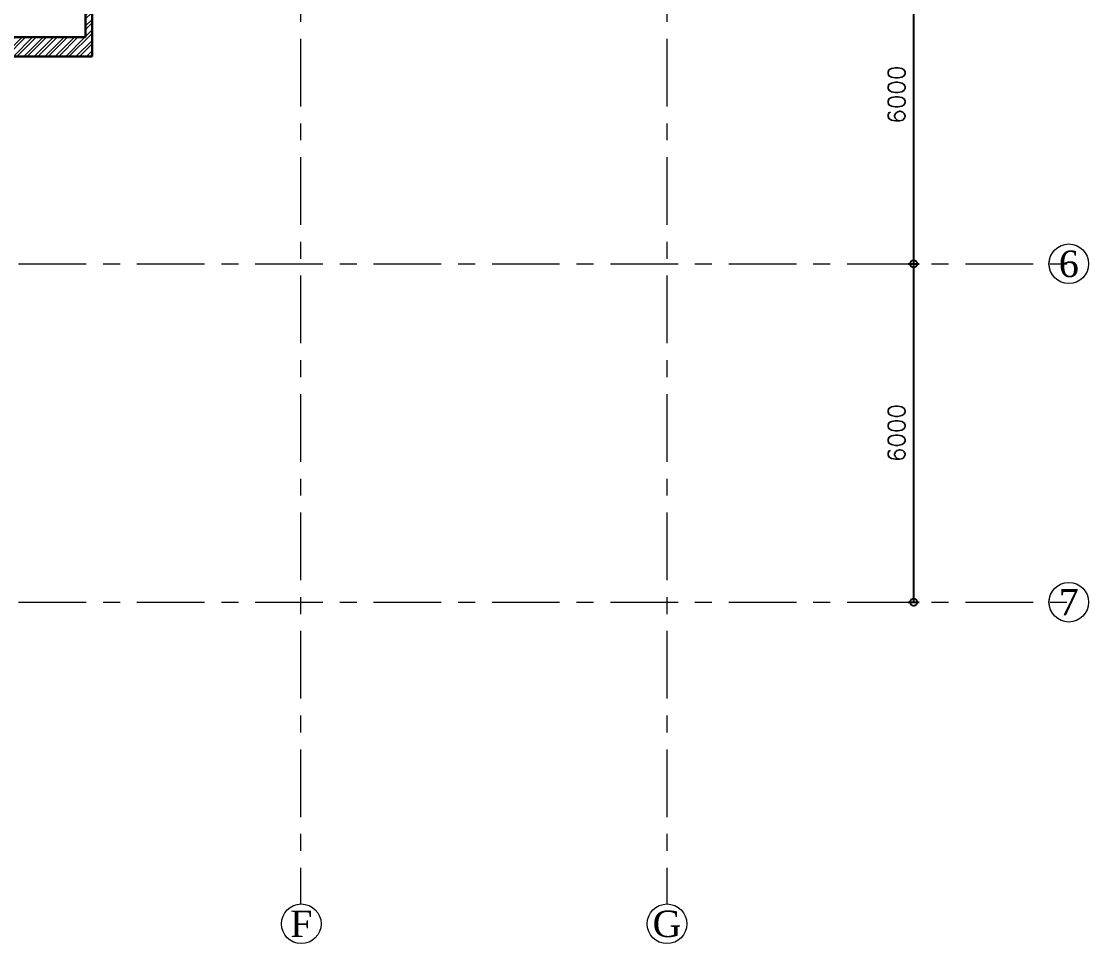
# Model space of a CAD drawing. Header units: millimetres. Extents: x 24487468 to 24959437, y -333213 to 842934.
# Drawn here: x 24743793 to 24762729, y 107116 to 123471 of the extents above; entities that cross this region are included whole.
import ezdxf
from ezdxf.enums import TextEntityAlignment as Align

# ---------------------------------------------------------------- set-up
doc = ezdxf.new("R2010")
doc.units = ezdxf.units.MM
doc.header["$MEASUREMENT"] = 0
doc.header["$PDMODE"] = 3
for name, pattern in [('ACAD_ISO10W100', [18.5, 12, -3, 0.5, -3]), ('BORDERX2', [3.5, 1, -0.5, 1, -0.5, 0, -0.5]), ('Centreline', [21, 12, -3, 3, -3])]:
    doc.linetypes.add(name, pattern=pattern)
doc.layers.get('0').update_dxf_attribs({"lineweight": 5})
doc.layers.add('A-BTEXT', color=57, linetype='Continuous')
for name, color, linetype, lineweight in [('CENLINE', 220, 'ACAD_ISO10W100', 5), ('DIM', 183, 'Continuous', 5), ('GRID', 205, 'BORDERX2', 5), ('hatch', 9, 'Continuous', 0), ('p1 plan grid lck', 6, 'Continuous', 5), ('Wall1', 37, 'Continuous', 30)]:
    doc.layers.add(name, color=color, linetype=linetype, lineweight=lineweight)
doc.styles.add('arial', font='times.ttf')
doc.styles.add('ROMANS', font='romans__.ttf')
doc.dimstyles.new('DIM100', dxfattribs={"dimtxt": 300, "dimasz": 250, "dimexe": 100, "dimexo": 100, "dimgap": 150, "dimtad": 1, "dimdec": 0, "dimrnd": 5, "dimzin": 0, "dimdsep": 46, "dimtxsty": 'ROMANS', "dimblk": 'DOTSMALL', "dimcen": 0.09, "dimclrd": 256, "dimclre": 256, "dimclrt": 7, "dimadec": 0, "dimazin": 0, "dimtfac": 1, "dimtdec": 0, "dimtix": 1, "dimtofl": 0, "dimtmove": 1, "dimatfit": 3, "dimfxl": 100, "dimfxlon": 1, "dimtolj": 1, "dimtzin": 0, "dimarcsym": 0})

# ---------------------------------------------------------------- blocks, each defined once
blk = doc.blocks.new('grid letter-flat-4-flat-1')
at = {"layer": 'GRID', "linetype": 'Continuous'}
blk.add_circle((0, 374.75), 281.25, dxfattribs=at)
blk = doc.blocks.new('_DotSmall')
at = {"color": 0, "linetype": 'ByBlock', "const_width": 0.5}
blk.add_lwpolyline([(-0.0625, 0, 1), (0.0625, 0, 1)], format="xyb", close=True, dxfattribs=at)
blk = doc.blocks.new('*D76')
at = {"layer": 'Defpoints', "color": 0, "ltscale": 100, "transparency": 16777216}
for p in [(24755596, 125171), (24755247, 119171), (24759624, 119171)]:
    blk.add_point(p, dxfattribs=at)
at = {"layer": 'DIM', "lineweight": -2, "ltscale": 100, "transparency": 16777216}
for p, q in [((24759524, 125171), (24759724, 125171)), ((24759624, 125171), (24759624, 119171)), ((24759524, 119171), (24759724, 119171))]:
    blk.add_line(p, q, dxfattribs=at)
at = {"layer": 'DIM', "lineweight": -2, "ltscale": 100, "transparency": 16777216, "xscale": 250, "yscale": 250, "zscale": 250}
for p, rotation in [((24759624, 125171), 90), ((24759624, 119171), 270)]:
    blk.add_blockref('_DotSmall', p, dxfattribs=dict(at, rotation=rotation))
at = {"layer": 'DIM', "color": 7, "ltscale": 100, "transparency": 16777216, "insert": (24759322, 122171), "char_height": 300, "attachment_point": 5, "rotation": 90, "style": 'ROMANS'}
blk.add_mtext('\\A1;6000', dxfattribs=at)
blk = doc.blocks.new('*D77')
at = {"layer": 'Defpoints', "color": 0, "ltscale": 100, "transparency": 16777216}
for p in [(24755247, 119171), (24755247, 113171), (24759624, 113171)]:
    blk.add_point(p, dxfattribs=at)
at = {"layer": 'DIM', "lineweight": -2, "ltscale": 100, "transparency": 16777216}
for p, q in [((24759524, 119171), (24759724, 119171)), ((24759624, 119171), (24759624, 113171)), ((24759524, 113171), (24759724, 113171))]:
    blk.add_line(p, q, dxfattribs=at)
at = {"layer": 'DIM', "lineweight": -2, "ltscale": 100, "transparency": 16777216, "xscale": 250, "yscale": 250, "zscale": 250}
for p, rotation in [((24759624, 119171), 90), ((24759624, 113171), 270)]:
    blk.add_blockref('_DotSmall', p, dxfattribs=dict(at, rotation=rotation))
at = {"layer": 'DIM', "color": 7, "ltscale": 100, "transparency": 16777216, "insert": (24759322, 116171), "char_height": 300, "attachment_point": 5, "rotation": 90, "style": 'ROMANS'}
blk.add_mtext('\\A1;6000', dxfattribs=at)

msp = doc.modelspace()

# ---------------------------------------------------------------- hatches: boundary and pattern name
at = {"layer": 'hatch', "ltscale": 100}
h = msp.add_hatch(dxfattribs=at)
h.set_pattern_fill('ANSI32', color=256, scale=350)
h.set_pattern_definition([(45, (24743264.67, 124133.5), (-92.808, 92.808), []), (45, (24743326.54, 124133.5), (-92.808, 92.808), [])])
h.paths.add_polyline_path([(24741951.1, 123076), (24742181.1, 123076), (24742181.1, 122846.8), (24742551.1, 122847.4), (24742551.1, 123076), (24742781.1, 123076), (24742781.1, 122847.7), (24743151.1, 122848.2), (24743151.1, 123076), (24743381.1, 123076), (24743381.1, 122848.6), (24745048.2, 122851), (24745048.2, 124306), (24745048.2, 125421), (24742584.1, 125421), (24742584.1, 125409), (24742596.1, 125409), (24742596.1, 125333), (24742584.1, 125333), (24742584.1, 125321), (24742532.3, 125321, -0.0042984), (24742531.5, 125306), (24744933.2, 125306), (24744933.2, 123191), (24741596.1, 123191), (24741596.1, 124821), (24741481.1, 124821), (24741481.1, 123191), (24741481.1, 122846), (24741621.1, 122846), (24741951.1, 122846.5)])

# ---------------------------------------------------------------- linework, layer by layer
at = {"ltscale": 100}
msp.add_lwpolyline([(24741621.1, 122846), (24745048.2, 122851), (24745048.2, 124306), (24753073.2, 124306), (24753073.2, 123706), (24756823.2, 123706), (24756823.2, 131421)], dxfattribs=at)
at = {"layer": 'p1 plan grid lck', "linetype": 'Centreline', "ltscale": 100}
for p, q in [((24748746.1, 154661.4), (24748746.1, 107814.4)), ((24755247.2, 154661.4), (24755247.2, 107814.4)), ((24710143.4, 119171), (24762531.6, 119171)), ((24710143.4, 113171), (24762531.6, 113171))]:
    msp.add_line(p, q, dxfattribs=at)
at = {"layer": 'Wall1', "ltscale": 100}
for p, q in [((24745048.2, 125421), (24745048.2, 122846)), ((24744933.2, 125306), (24744933.2, 123191)), ((24744933.2, 123191), (24741596.1, 123191)), ((24745048.2, 122846), (24743381.1, 122846))]:
    msp.add_line(p, q, dxfattribs=at)

# ---------------------------------------------------------------- block references
at = {"layer": 'CENLINE'}
ref = msp.add_blockref('grid letter-flat-4-flat-1', (24762375.5, 118702.9), dxfattribs=dict(at, xscale=1.25, yscale=1.25, zscale=25.4))
ref.add_attrib('GRID_LETTER', '6', dxfattribs={"layer": 'A-BTEXT', "linetype": 'Continuous', "height": 468.7, "style": 'arial'}).set_placement((24762375.5, 119171.6), align=Align.MIDDLE_CENTER)
ref = msp.add_blockref('grid letter-flat-4-flat-1', (24762377.1, 118702.9), dxfattribs=dict(at, xscale=1.25, yscale=1.25, zscale=25.4))
ref.add_attrib('GRID_LETTER', '6', dxfattribs={"layer": 'A-BTEXT', "linetype": 'Continuous', "height": 468.7, "style": 'arial'}).set_placement((24762377.1, 119171.6), align=Align.MIDDLE_CENTER)
ref = msp.add_blockref('grid letter-flat-4-flat-1', (24762375.5, 112702.9), dxfattribs=dict(at, xscale=1.25, yscale=1.25, zscale=25.4))
ref.add_attrib('GRID_LETTER', '7', dxfattribs={"layer": 'A-BTEXT', "linetype": 'Continuous', "height": 468.7, "style": 'arial'}).set_placement((24762375.5, 113171.6), align=Align.MIDDLE_CENTER)
ref = msp.add_blockref('grid letter-flat-4-flat-1', (24762377.1, 112702.9), dxfattribs=dict(at, xscale=1.25, yscale=1.25, zscale=25.4))
ref.add_attrib('GRID_LETTER', '7', dxfattribs={"layer": 'A-BTEXT', "linetype": 'Continuous', "height": 468.7, "style": 'arial'}).set_placement((24762377.1, 113171.6), align=Align.MIDDLE_CENTER)
ref = msp.add_blockref('grid letter-flat-4-flat-1', (24748759.8, 106999.6), dxfattribs=dict(at, xscale=1.25, yscale=1.25, zscale=25.4))
ref.add_attrib('GRID_LETTER', 'F', dxfattribs={"layer": 'A-BTEXT', "linetype": 'Continuous', "height": 468.7, "style": 'arial'}).set_placement((24748759.8, 107468.3), align=Align.MIDDLE_CENTER)
ref = msp.add_blockref('grid letter-flat-4-flat-1', (24755247.7, 106999.6), dxfattribs=dict(at, xscale=1.25, yscale=1.25, zscale=25.4))
ref.add_attrib('GRID_LETTER', 'G', dxfattribs={"layer": 'A-BTEXT', "linetype": 'Continuous', "height": 468.7, "style": 'arial'}).set_placement((24755247.7, 107468.3), align=Align.MIDDLE_CENTER)

# ---------------------------------------------------------------- dimensions: what is measured, and where the dimension line sits
at = {"layer": 'DIM', "ltscale": 100}
for base, p1, p2, picture, middle in [((24759623.6, 119171), (24755596.1, 125171), (24755247.1, 119171), '*D76', (24759322.2, 122171)), ((24759623.6, 113171), (24755247.1, 119171), (24755247.1, 113171), '*D77', (24759322.2, 116171))]:
    dim = msp.add_linear_dim(base=base, p1=p1, p2=p2, angle=90, dimstyle='DIM100', dxfattribs=at)
    dim.commit()
    dim.dimension.update_dxf_attribs({"geometry": picture, "text_midpoint": middle})

doc.saveas('drawing.dxf')
